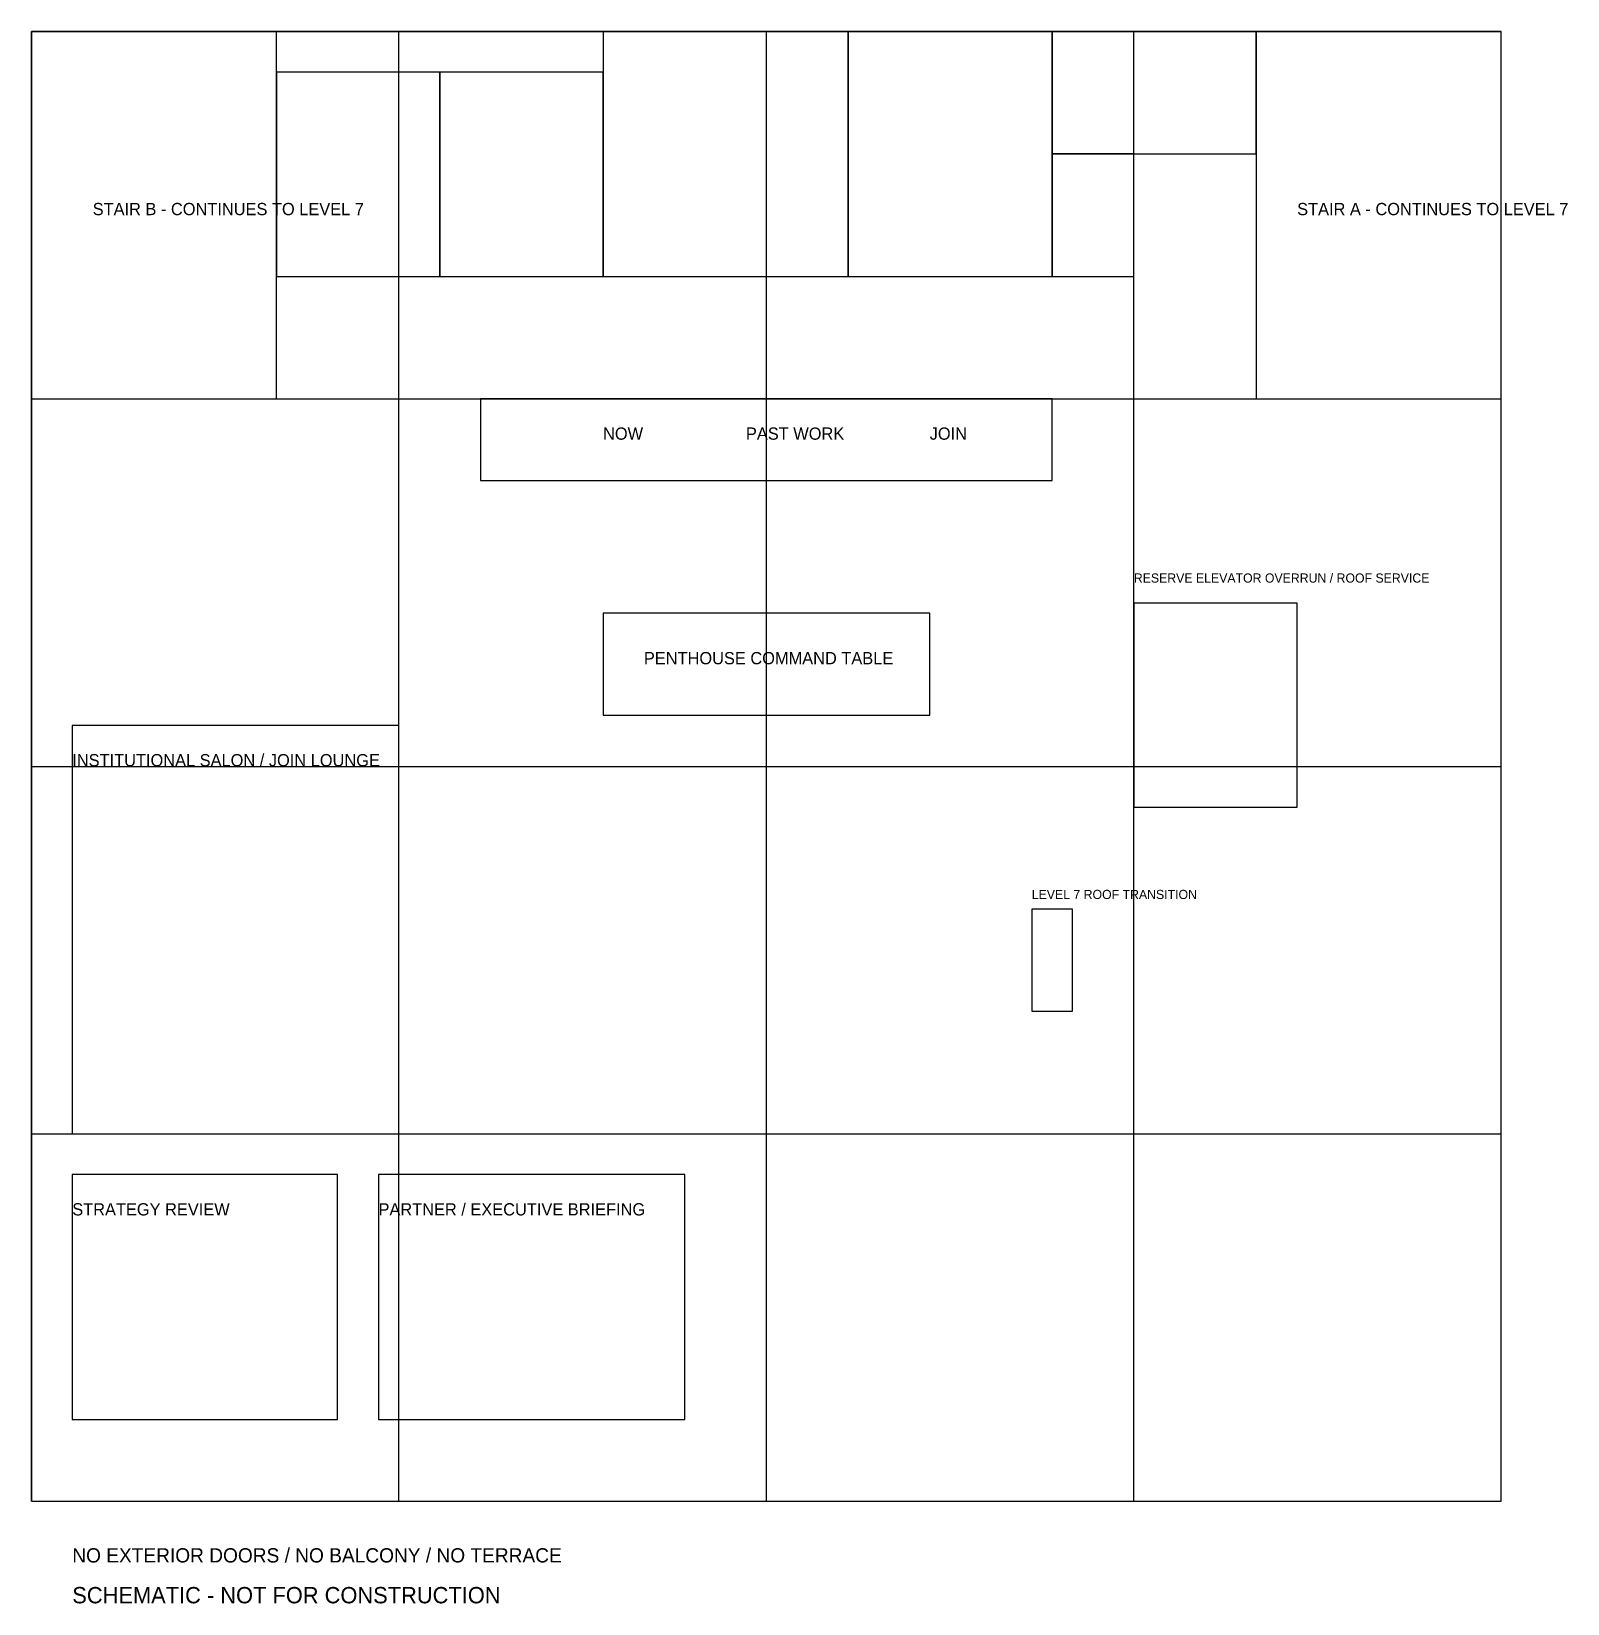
# Model space of a CAD drawing. Extents: x 0 to 75.2, y -5 to 72.
import ezdxf

# ---------------------------------------------------------------- set-up
doc = ezdxf.new("R2010")
doc.units = 0
for name, color, linetype in [('A-ANNO', 2, 'CONTINUOUS'), ('A-CORE', 1, 'CONTINUOUS'), ('A-FURN', 3, 'CONTINUOUS'), ('A-GRID', 8, 'CONTINUOUS'), ('A-WALL', 7, 'CONTINUOUS')]:
    doc.layers.add(name, color=color, linetype=linetype)

msp = doc.modelspace()

# ---------------------------------------------------------------- linework, layer by layer
at = {"layer": 'A-CORE'}
for p, q in [((12, 72), (0, 72)), ((0, 72), (0, 54)), ((12, 54), (12, 72)), ((72, 72), (60, 72)), ((60, 72), (60, 54)), ((72, 54), (72, 72)), ((0, 54), (12, 54)), ((60, 54), (72, 54)), ((62, 44), (54, 44)), ((54, 44), (54, 34)), ((62, 34), (62, 44)), ((54, 34), (62, 34))]:
    msp.add_line(p, q, dxfattribs=at)
at = {"layer": 'A-FURN'}
for p, q in [((44, 43.5), (28, 43.5)), ((28, 43.5), (28, 38.5)), ((44, 38.5), (44, 43.5)), ((18, 38), (2, 38)), ((2, 38), (2, 18)), ((18, 18), (18, 38)), ((28, 38.5), (44, 38.5)), ((51, 29), (49, 29)), ((49, 29), (49, 24)), ((51, 24), (51, 29)), ((49, 24), (51, 24)), ((2, 18), (18, 18))]:
    msp.add_line(p, q, dxfattribs=at)
at = {"layer": 'A-GRID'}
for p, q in [((0, 0), (0, 72)), ((0, 72), (72, 72)), ((18, 0), (18, 72)), ((36, 0), (36, 72)), ((54, 0), (54, 72)), ((72, 0), (72, 72)), ((0, 54), (72, 54)), ((0, 36), (72, 36)), ((0, 18), (72, 18)), ((0, 0), (72, 0))]:
    msp.add_line(p, q, dxfattribs=at)
at = {"layer": 'A-WALL'}
for p, q in [((72, 72), (0, 72)), ((0, 72), (0, 0)), ((40, 72), (28, 72)), ((28, 72), (28, 60)), ((40, 60), (40, 72)), ((50, 72), (40, 72)), ((40, 72), (40, 60)), ((50, 60), (50, 72)), ((60, 72), (50, 72)), ((50, 72), (50, 66)), ((60, 66), (60, 72)), ((72, 0), (72, 72)), ((20, 70), (12, 70)), ((12, 70), (12, 60)), ((20, 60), (20, 70)), ((28, 70), (20, 70)), ((20, 70), (20, 60)), ((28, 60), (28, 70)), ((54, 66), (50, 66)), ((50, 66), (50, 60)), ((50, 66), (60, 66)), ((54, 60), (54, 66)), ((12, 60), (20, 60)), ((20, 60), (28, 60)), ((28, 60), (40, 60)), ((40, 60), (50, 60)), ((50, 60), (54, 60)), ((50, 54), (22, 54)), ((22, 54), (22, 50)), ((50, 50), (50, 54)), ((22, 50), (50, 50)), ((15, 16), (2, 16)), ((2, 16), (2, 4)), ((15, 4), (15, 16)), ((32, 16), (17, 16)), ((17, 16), (17, 4)), ((32, 4), (32, 16)), ((2, 4), (15, 4)), ((17, 4), (32, 4)), ((0, 0), (72, 0))]:
    msp.add_line(p, q, dxfattribs=at)

# ---------------------------------------------------------------- texts
at = {"layer": 'A-ANNO'}
for s, height, p in [('STAIR B - CONTINUES TO LEVEL 7', 0.6, (3, 63)), ('STAIR A - CONTINUES TO LEVEL 7', 0.6, (62, 63)), ('NOW', 0.6, (28, 52)), ('PAST WORK', 0.6, (35, 52)), ('JOIN', 0.6, (44, 52)), ('RESERVE ELEVATOR OVERRUN / ROOF SERVICE', 0.45, (54, 45)), ('PENTHOUSE COMMAND TABLE', 0.6, (30, 41)), ('INSTITUTIONAL SALON / JOIN LOUNGE', 0.6, (2, 36)), ('LEVEL 7 ROOF TRANSITION', 0.45, (49, 29.5)), ('STRATEGY REVIEW', 0.6, (2, 14)), ('PARTNER / EXECUTIVE BRIEFING', 0.6, (17, 14)), ('NO EXTERIOR DOORS / NO BALCONY / NO TERRACE', 0.7, (2, -3)), ('SCHEMATIC - NOT FOR CONSTRUCTION', 0.8, (2, -5))]:
    msp.add_text(s, height=height, dxfattribs=at).set_placement(p)

doc.saveas('drawing.dxf')
